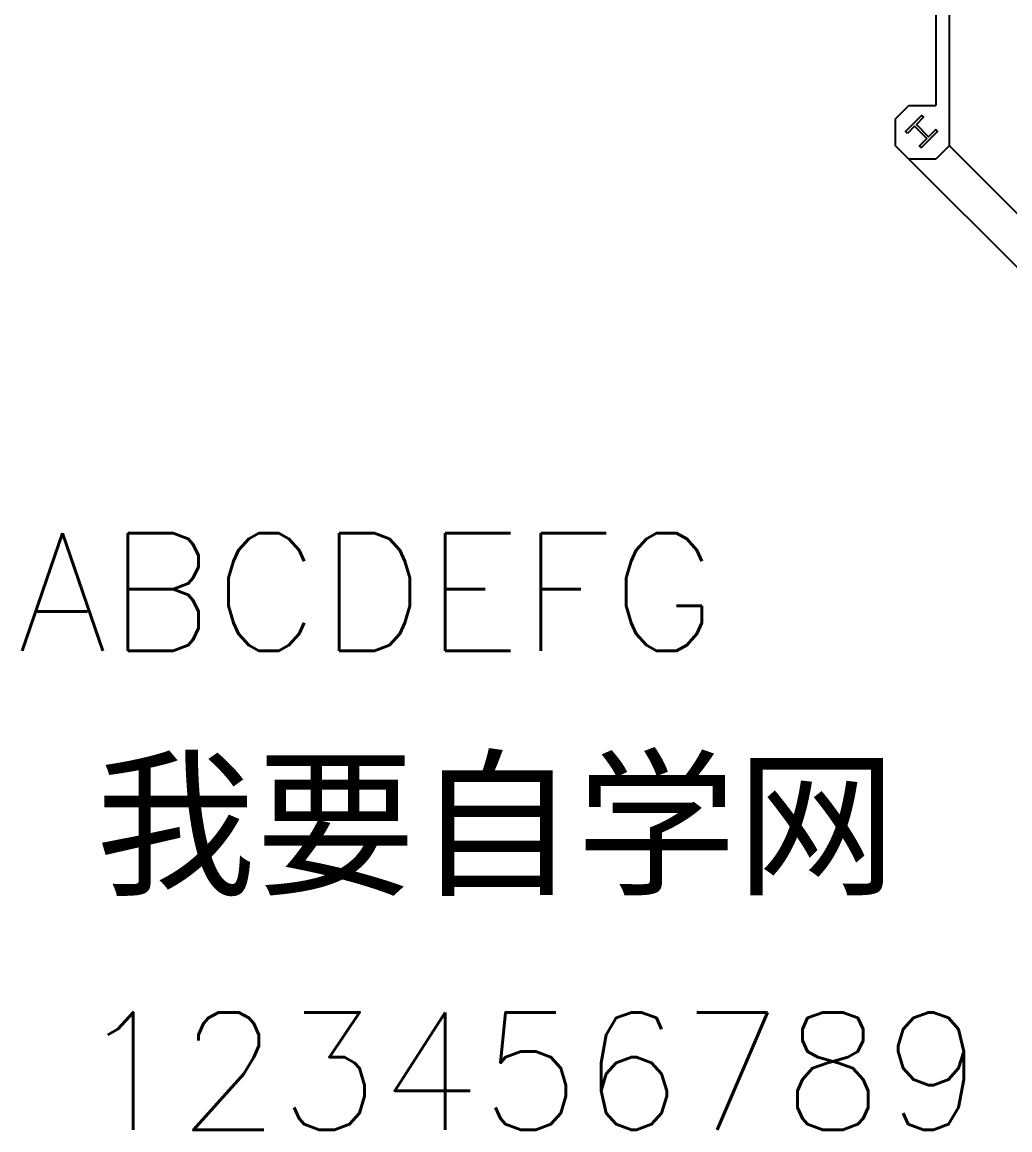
# Model space of a CAD drawing. Header units: millimetres. Extents: x 489553527 to 489553786, y 110504148 to 110504403.
# Drawn here: x 489553569.8 to 489553643.5, y 110504224.3 to 110504307 of the extents above; entities that cross this region are included whole.
import ezdxf

# ---------------------------------------------------------------- set-up
doc = ezdxf.new("R2010")
doc.units = ezdxf.units.MM
doc.layers.add('E-B-SHEL', color=2, linetype='Continuous')
doc.layers.add('E-S-COLM', color=8, linetype='Continuous')
doc.styles.add('ARCHITXT', font='simplex.shx')

msp = doc.modelspace()

# ---------------------------------------------------------------- linework, layer by layer
at = {"layer": 'E-B-SHEL'}
for p, q in [((489553638.9561564, 110504309.7370992), (489553638.9561564, 110504297.7370992)), ((489553637.9561564, 110504308.7370992), (489553637.9561564, 110504300.7370992)), ((489553634.9561564, 110504299.7370992), (489553635.9561564, 110504300.7370992)), ((489553635.9561564, 110504300.7370992), (489553637.9561564, 110504300.7370992)), ((489553634.9561564, 110504297.7370992), (489553634.9561564, 110504299.7370992)), ((489553676.1561564, 110504256.5370992), (489553634.9561564, 110504297.7370992)), ((489553638.9561564, 110504297.7370992), (489553637.9561564, 110504296.7370992)), ((489553676.1583236, 110504260.5370992), (489553638.9561564, 110504297.7392664)), ((489553637.9561564, 110504296.7370992), (489553635.9561564, 110504296.7370992))]:
    msp.add_line(p, q, dxfattribs=at)
at = {"layer": 'E-S-COLM'}
msp.add_lwpolyline([(489553635.8344789, 110504298.6566951), (489553635.6930576, 110504298.7981165), (489553636.8951391, 110504300.000198), (489553637.0365605, 110504299.8587767), (489553636.5062304, 110504299.3284466), (489553637.4254692, 110504298.4092078), (489553637.9557993, 110504298.9395379), (489553638.0972205, 110504298.7981165), (489553636.8951391, 110504297.596035), (489553636.7537177, 110504297.7374563), (489553637.2840478, 110504298.2677864), (489553636.364809, 110504299.1870252)], close=True, dxfattribs=at)

# ---------------------------------------------------------------- texts
at = {"lineweight": -3, "char_height": 8.7640625, "attachment_point": 1, "style": 'ARCHITXT'}
for s, width, insert in [('ABCDEFG', 1922.063463928, (489553569.4155815, 110504268.8198066)), ('^I{\\fSimSun|b0|i0|c134|p2;我要自学网}', 1240.207301374, (489553540.2067248, 110504251.4880656)), ('123456789', 707.405812746, (489553573.9326449, 110504233.0680311))]:
    msp.add_mtext_dynamic_manual_height_columns(s, width=width, gutter_width=30, heights=[0], dxfattribs=dict(at, insert=insert))

doc.saveas('drawing.dxf')
